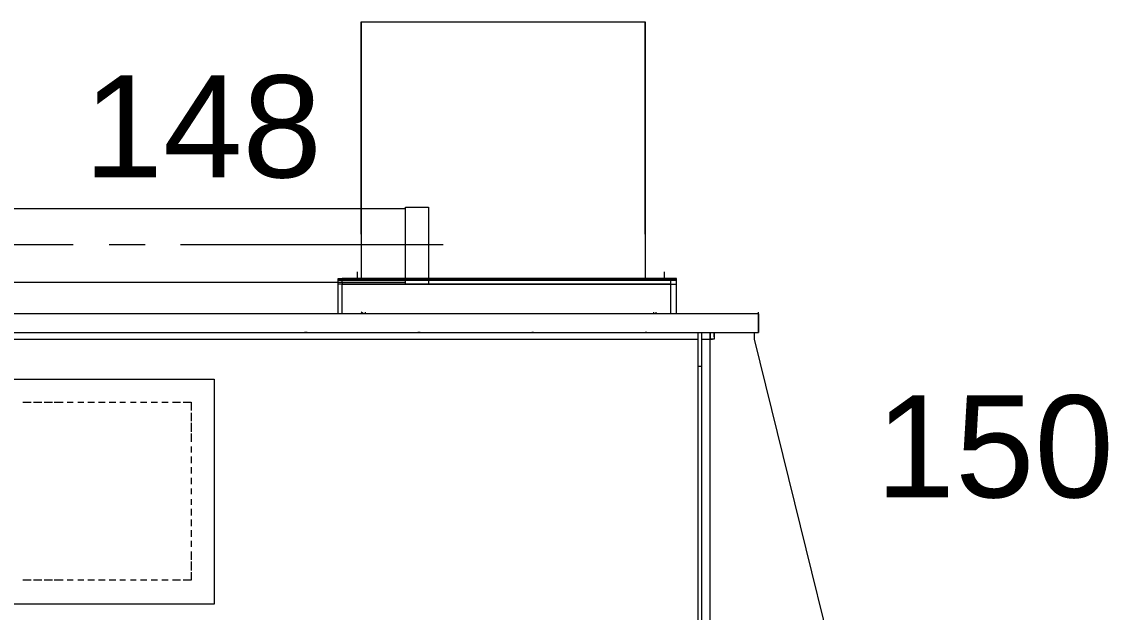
# Model space of a CAD drawing. Header units: millimetres. Extents: x 3220 to 226993, y 817 to 176024.
# Drawn here: x 76824 to 78739, y 79271 to 80313 of the extents above; entities that cross this region are included whole.
import ezdxf

# ---------------------------------------------------------------- set-up
doc = ezdxf.new("R2010")
doc.units = ezdxf.units.MM
doc.layers.add('Repère', color=76, linetype='Continuous')
doc.styles.get("Standard").update_dxf_attribs({"font": 'arial.ttf'})

# ---------------------------------------------------------------- blocks, each defined once
blk = doc.blocks.new('ligne broyage 2')
at = {"color": 7, "linetype": 'Continuous', "lineweight": 15, "true_color": 0x000007}
for points in [[(-1398.8, 545.4), (-1899.4, 545.4), (-1899.4, 89.7)], [(-1398.8, 545.4), (-1398.8, 89.7), (-1398.8, 89.7)], [(-1398.8, 541), (-1398.8, 170.7), (-1398.8, 545.4)], [(-1932.6, 104.2), (-1932.6, 89.7)], [(-1391.6, 104.2), (-1391.6, 89.7)], [(-1954.3, 92.6), (-1365.6, 92.6), (-1365.6, 92.6)], [(-1954.3, 89.7), (-1365.6, 89.7), (-1365.6, 92.6)], [(-1954.3, 89.7), (-1954.3, 92.6), (-1954.3, 92.6)], [(-1954.3, 85.3), (-1954.3, 89.7)], [(-1365.6, 85.3), (-1365.6, 89.7), (-1954.3, 89.7)], [(-1954.3, 30.4), (-1954.3, 85.3), (-1954.3, 85.3)], [(-1365.6, 85.3), (-1365.6, 82.5), (-1954.3, 82.5)], [(-1358.3, 92.6), (-1944.2, 92.6)], [(-1944.2, 89.7), (-1944.2, 92.6)], [(-1944.2, 82.5), (-1944.2, 89.7), (-1944.2, 89.7)], [(-1944.2, 82.5), (-1358.3, 82.5)], [(-1944.2, 78.1), (-1944.2, 82.5), (-1944.2, 82.5)], [(-1944.2, 30.4), (-1944.2, 78.1), (-1944.2, 78.1)], [(-1909.5, 89.7), (-1909.5, 92.6)], [(-1413.3, 89.7), (-1413.3, 92.6)], [(-1365.6, 78.1), (-1365.6, 82.5)], [(-1365.6, 30.4), (-1365.6, 78.1), (-1365.6, 78.1)], [(-1358.3, 89.7), (-1358.3, 92.6)], [(-1358.3, 82.5), (-1358.3, 89.7), (-1358.3, 89.7)], [(-1358.3, 78.1), (-1358.3, 82.5), (-1358.3, 82.5)], [(-1358.3, 30.4), (-1358.3, 78.1), (-1358.3, 78.1)], [(-2099, 30.4), (-2099, 33.3)], [(-2099, 30.4), (-584.4, 30.4)], [(-2099, -2.9), (-2099, 30.4), (-2099, 26)], [(-2099, 26), (-2099, 30.4)], [(-1954.3, 30.4), (-1954.3, 33.3)], [(-1954.3, 30.4), (-1954.3, 33.3)], [(-1918.2, 33.3), (-1918.2, 30.4), (-1918.2, 30.4)], [(-1918.2, 33.3), (-1918.2, 30.4), (-1918.2, 30.4)], [(-1918.2, 33.3), (-1918.2, 30.4), (-1918.2, 30.4)], [(-1913.8, 33.3), (-1913.8, 30.4), (-1913.8, 30.4)], [(-1913.8, 33.3), (-1913.8, 30.4), (-1913.8, 30.4)], [(-1913.8, 33.3), (-1913.8, 30.4), (-1913.8, 30.4)], [(-1406.1, 33.3), (-1406.1, 30.4), (-1406.1, 30.4)], [(-1403.2, 30.4), (-1398.8, 33.3), (-1398.8, 33.3)], [(-2314.5, -918.6), (-2091.8, -14.5)], [(-580.1, -2.9), (-2099, -2.9)], [(-2091.8, -14.5), (-2091.8, -2.9)], [(-2020.9, -10.1), (-2020.9, -2.9), (-2020.9, -2.9)], [(-2020.9, -2.9), (-2020.9, -10.1)], [(-2020.9, -10.1), (-2020.9, -14.5), (-2018, -14.5)], [(-2020.9, -10.1), (-2020.9, -14.5), (-2018, -14.5)], [(-2013.6, -2.9), (-2013.6, -14.5), (-2018, -14.5)], [(-2018, -14.5), (-2013.6, -14.5)], [(-2013.6, -228.6), (-2013.6, -2.9), (-2013.6, -2.9)], [(-1999.2, -14.5), (-2013.6, -14.5), (-2013.6, -14.5)], [(-1999.2, -228.6), (-1999.2, -2.9), (-1999.2, -2.9)], [(-1991.9, -2.9), (-1991.9, -481.7), (-1991.9, -481.7)], [(1989, -14.5), (-1991.9, -14.5)], [(-1902.3, -2.9), (-1899.4, -2.9)], [(-1702.6, -2.9), (-1699.7, -2.9)], [(-1503, -2.9), (-1498.7, -2.9)], [(-1303.4, -2.9), (-1299, -2.9)], [(-1991.9, -62.2), (-1999.2, -62.2)], [(-1084.9, -125.9), (-1099.4, -125.9), (-1099.4, -140.3)], [(-1066.1, -125.9), (-1080.6, -125.9)], [(-1047.3, -125.9), (-1058.9, -125.9)], [(-1028.5, -125.9), (-1040.1, -125.9)], [(-1009.7, -125.9), (-1021.3, -125.9)], [(-992.4, -125.9), (-1002.5, -125.9)], [(-973.5, -125.9), (-983.7, -125.9)], [(-954.7, -125.9), (-966.3, -125.9)], [(-935.9, -125.9), (-947.5, -125.9)], [(-917.1, -125.9), (-928.7, -125.9)], [(-899.8, -125.9), (-909.9, -125.9)], [(-881, -125.9), (-891.1, -125.9)], [(-857.8, -125.9), (-873.7, -125.9)], [(-840.5, -125.9), (-854.9, -125.9)], [(-821.7, -125.9), (-836.1, -125.9)], [(-802.9, -125.9), (-817.3, -125.9)], [(-1099.4, -144.7), (-1099.4, -159.1)], [(-1099.4, -162), (-1099.4, -177.9)], [(-1099.4, -180.8), (-1099.4, -195.3)], [(-1099.4, -204), (-1099.4, -214.1)], [(-2013.6, -1954.3), (-2013.6, -228.6)], [(-1999.2, -1954.3), (-1999.2, -228.6)], [(-1099.4, -221.3), (-1099.4, -232.9)], [(-1099.4, -240.1), (-1099.4, -251.7)], [(-1099.4, -258.9), (-1099.4, -270.5)], [(-1099.4, -277.7), (-1099.4, -287.9)], [(-1099.4, -296.5), (-1099.4, -306.7)], [(-1099.4, -313.9), (-1099.4, -325.5)], [(-1099.4, -332.7), (-1099.4, -344.3)], [(-1099.4, -351.5), (-1099.4, -363.1)], [(-1099.4, -370.3), (-1099.4, -380.5)], [(-1099.4, -389.1), (-1099.4, -403.6)], [(-1099.4, -406.5), (-1099.4, -422.4)], [(-1099.4, -425.3), (-1099.4, -439.8), (-1084.9, -439.8)], [(-1080.6, -439.8), (-1066.1, -439.8)], [(-1058.9, -439.8), (-1047.3, -439.8)], [(-1040.1, -439.8), (-1028.5, -439.8)], [(-1021.3, -439.8), (-1009.7, -439.8)], [(-1002.5, -439.8), (-992.4, -439.8)], [(-983.7, -439.8), (-973.5, -439.8)], [(-966.3, -439.8), (-954.7, -439.8)], [(-947.5, -439.8), (-935.9, -439.8)], [(-928.7, -439.8), (-917.1, -439.8)], [(-909.9, -439.8), (-899.8, -439.8)], [(-891.1, -439.8), (-881, -439.8)], [(-873.7, -439.8), (-857.8, -439.8)], [(-854.9, -439.8), (-840.5, -439.8)], [(-836.1, -439.8), (-821.7, -439.8)], [(-817.3, -439.8), (-802.9, -439.8)], [(-1991.9, -481.7), (-1991.9, -1521.8)]]:
    blk.add_lwpolyline(points, dxfattribs=at)
for points in [[(-1899.4, 545.4), (-1899.4, 170.7)], [(-1913.8, 89.7), (-1913.8, 92.6), (-1951.4, 92.6), (-1951.4, 89.7)], [(-1944.2, 89.7), (-1358.3, 89.7)], [(-1372.8, 89.7), (-1372.8, 92.6), (-1413.3, 92.6), (-1413.3, 89.7)], [(-2099, 26), (-2099, -2.9)], [(-462.9, -481.7), (-462.9, -85.3), (-1139.9, -85.3), (-1139.9, -481.7)]]:
    blk.add_lwpolyline(points, close=True, dxfattribs=at)
at = {"color": 7, "linetype": 'Continuous', "lineweight": 5, "true_color": 0x000007}
blk.add_lwpolyline([(-1477, 82.5), (-1477, 218.4), (-1517.5, 218.4), (-1517.5, 82.5)], close=True, dxfattribs=at)
for points in [[(-1477, 215.5), (-695.8, 215.5)], [(-1477, 85.3), (-695.8, 85.3)]]:
    blk.add_lwpolyline(points, dxfattribs=at)
at = {"color": 1, "linetype": 'Continuous', "lineweight": 5, "true_color": 0x000001}
for points in [[(-1543.5, 151.9), (-1080.6, 151.9)], [(-1018.4, 151.9), (-954.7, 151.9)], [(-891.1, 151.9), (-517.9, 151.9)]]:
    blk.add_lwpolyline(points, dxfattribs=at)

msp = doc.modelspace()

# ---------------------------------------------------------------- block references
at = {"xscale": -1}
msp.add_blockref('ligne broyage 2', (76023.7, 79767.2), dxfattribs=at)

# ---------------------------------------------------------------- texts
at = {"layer": 'Repère', "char_height": 180, "attachment_point": 1}
for s, insert in [('148', (76933.7, 80217.9)), ('150', (78329.3, 79653.6))]:
    msp.add_mtext_dynamic_manual_height_columns(s, width=7197.386, gutter_width=12.5, heights=[0], dxfattribs=dict(at, insert=insert))

doc.saveas('drawing.dxf')
